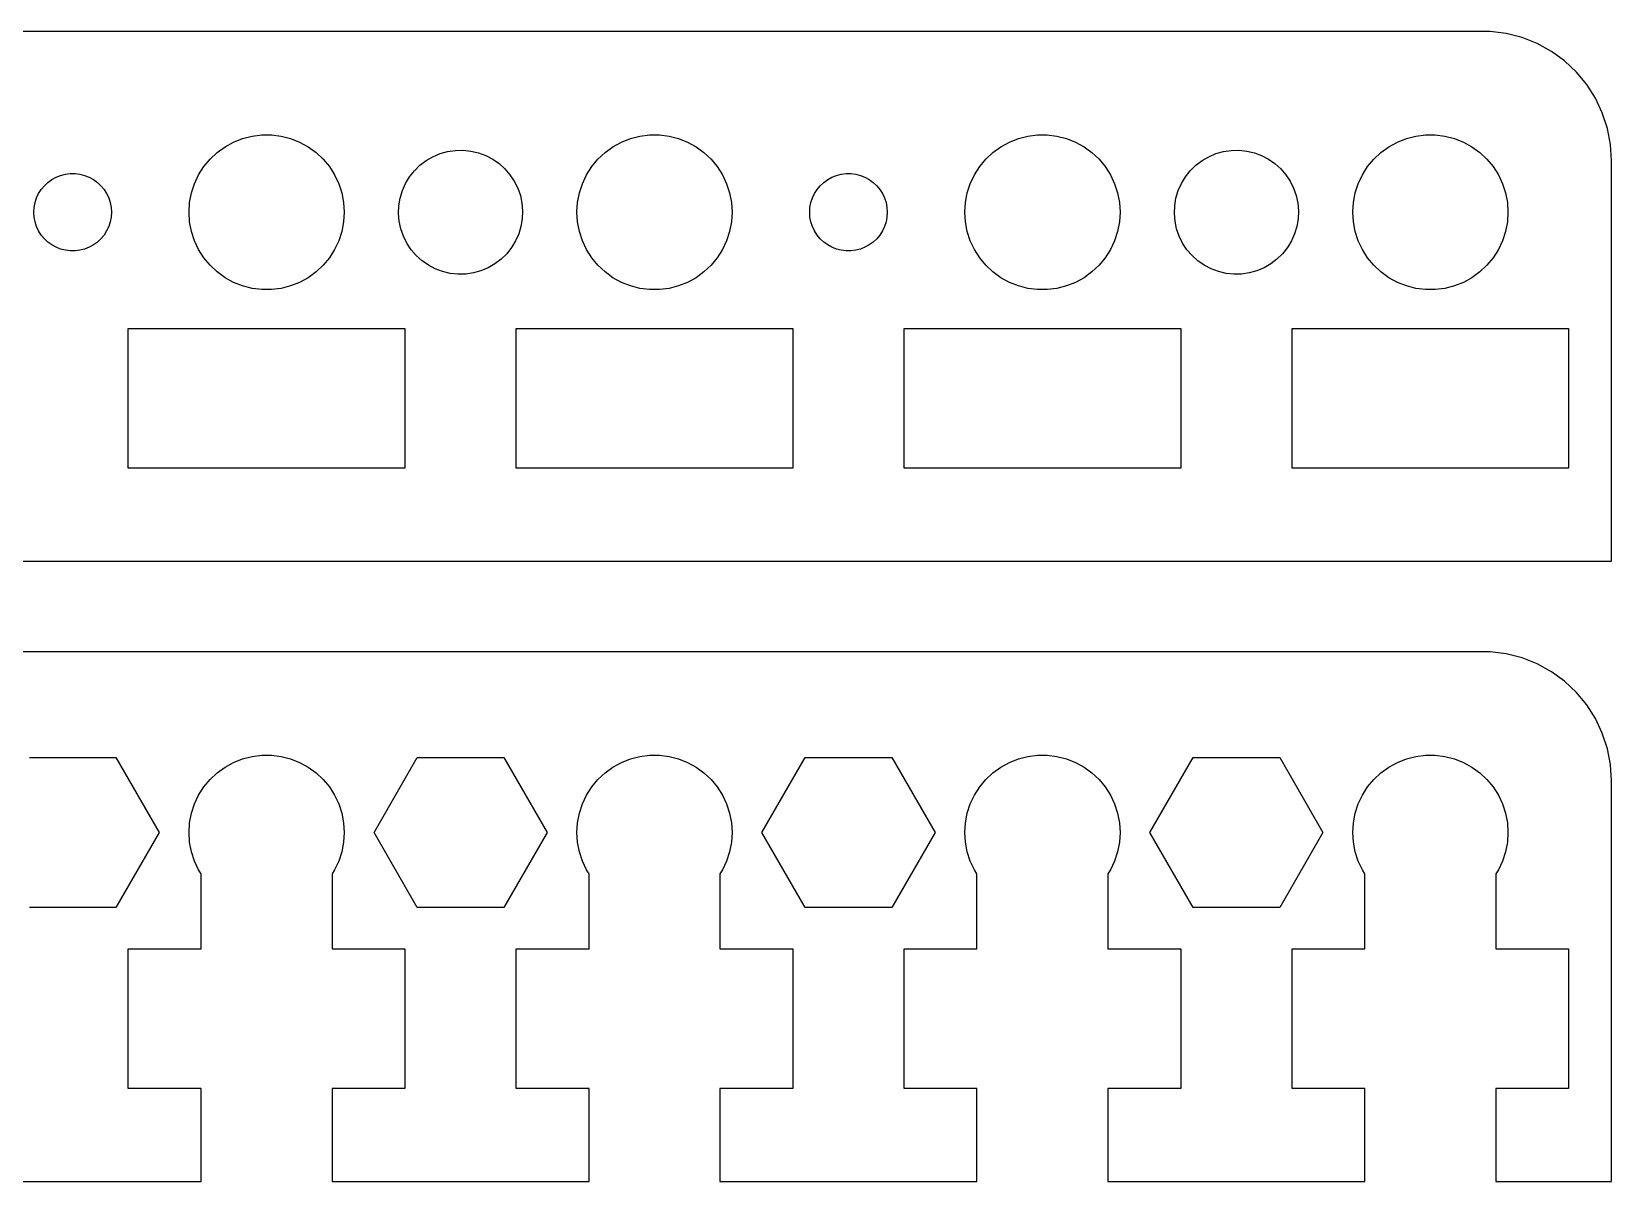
# Model space of a CAD drawing. Header units: metres. Extents: x -60 to 60, y 0 to 92.
# Drawn here: x -1.6 to 59.5, y 48 to 92.5 of the extents above; entities that cross this region are included whole.
import ezdxf

# ---------------------------------------------------------------- set-up
doc = ezdxf.new("R2010")
doc.units = ezdxf.units.M

msp = doc.modelspace()

# ---------------------------------------------------------------- linework, layer by layer
for p, q in [((54.8139, 92.4901), (-54.8139, 92.4901)), ((55.4369, 92.4114), (54.8139, 92.4901)), ((56.0451, 92.2553), (55.4369, 92.4114)), ((56.6289, 92.0241), (56.0451, 92.2553)), ((57.1791, 91.7216), (56.6289, 92.0241)), ((57.6871, 91.3526), (57.1791, 91.7216)), ((58.1448, 90.9227), (57.6871, 91.3526)), ((58.5451, 90.4389), (58.1448, 90.9227)), ((58.8815, 89.9088), (58.5451, 90.4389)), ((59.1489, 89.3406), (58.8815, 89.9088)), ((59.3429, 88.7434), (59.1489, 89.3406)), ((59.4606, 88.1267), (59.3429, 88.7434)), ((5.58772, 87.8115), (5.89252, 88.033)), ((5.89252, 88.033), (6.22266, 88.2145)), ((6.22266, 88.2145), (6.57294, 88.3532)), ((6.57294, 88.3532), (6.93785, 88.4469)), ((6.93785, 88.4469), (7.31161, 88.4941)), ((7.31161, 88.4941), (7.68837, 88.4941)), ((7.68837, 88.4941), (8.06213, 88.4469)), ((8.06213, 88.4469), (8.42705, 88.3532)), ((8.42705, 88.3532), (8.77733, 88.2145)), ((8.77733, 88.2145), (9.10747, 88.033)), ((9.10747, 88.033), (9.41226, 87.8115)), ((20.5877, 87.8115), (20.8925, 88.033)), ((20.8925, 88.033), (21.2227, 88.2145)), ((21.2227, 88.2145), (21.5729, 88.3532)), ((21.5729, 88.3532), (21.9379, 88.4469)), ((21.9379, 88.4469), (22.3116, 88.4941)), ((22.3116, 88.4941), (22.6884, 88.4941)), ((22.6884, 88.4941), (23.0621, 88.4469)), ((23.0621, 88.4469), (23.427, 88.3532)), ((23.427, 88.3532), (23.7773, 88.2145)), ((23.7773, 88.2145), (24.1075, 88.033)), ((24.1075, 88.033), (24.4123, 87.8115)), ((35.5877, 87.8115), (35.8925, 88.033)), ((35.8925, 88.033), (36.2227, 88.2145)), ((36.2227, 88.2145), (36.5729, 88.3532)), ((36.5729, 88.3532), (36.9379, 88.4469)), ((36.9379, 88.4469), (37.3116, 88.4941)), ((37.3116, 88.4941), (37.6884, 88.4941)), ((37.6884, 88.4941), (38.0621, 88.4469)), ((38.0621, 88.4469), (38.427, 88.3532)), ((38.427, 88.3532), (38.7773, 88.2145)), ((38.7773, 88.2145), (39.1075, 88.033)), ((39.1075, 88.033), (39.4123, 87.8115)), ((50.5877, 87.8115), (50.8925, 88.033)), ((50.8925, 88.033), (51.2227, 88.2145)), ((51.2227, 88.2145), (51.5729, 88.3532)), ((51.5729, 88.3532), (51.9379, 88.4469)), ((51.9379, 88.4469), (52.3116, 88.4941)), ((52.3116, 88.4941), (52.6884, 88.4941)), ((52.6884, 88.4941), (53.0621, 88.4469)), ((53.0621, 88.4469), (53.427, 88.3532)), ((53.427, 88.3532), (53.7773, 88.2145)), ((53.7773, 88.2145), (54.1075, 88.033)), ((54.1075, 88.033), (54.4123, 87.8115)), ((59.5, 87.5), (59.4606, 88.1267)), ((5.07294, 87.2634), (5.31308, 87.5536)), ((5.31308, 87.5536), (5.58772, 87.8115)), ((9.41226, 87.8115), (9.6869, 87.5536)), ((9.6869, 87.5536), (9.92705, 87.2634)), ((13.4318, 87.3168), (13.6719, 87.499)), ((13.6719, 87.499), (13.9329, 87.6497)), ((13.9329, 87.6497), (14.2107, 87.7665)), ((14.2107, 87.7665), (14.501, 87.8475)), ((14.501, 87.8475), (14.7992, 87.8916)), ((14.7992, 87.8916), (15.1005, 87.8979)), ((15.1005, 87.8979), (15.4002, 87.8664)), ((15.4002, 87.8664), (15.6937, 87.7976)), ((15.6937, 87.7976), (15.9762, 87.6925)), ((15.9762, 87.6925), (16.2433, 87.5529)), ((16.2433, 87.5529), (16.4908, 87.3809)), ((16.4908, 87.3809), (16.7147, 87.1792)), ((20.0729, 87.2634), (20.3131, 87.5536)), ((20.3131, 87.5536), (20.5877, 87.8115)), ((24.4123, 87.8115), (24.6869, 87.5536)), ((24.6869, 87.5536), (24.927, 87.2634)), ((35.0729, 87.2634), (35.3131, 87.5536)), ((35.3131, 87.5536), (35.5877, 87.8115)), ((39.4123, 87.8115), (39.6869, 87.5536)), ((39.6869, 87.5536), (39.927, 87.2634)), ((43.4318, 87.3168), (43.6719, 87.499)), ((43.6719, 87.499), (43.9329, 87.6497)), ((43.9329, 87.6497), (44.2107, 87.7665)), ((44.2107, 87.7665), (44.501, 87.8475)), ((44.501, 87.8475), (44.7992, 87.8916)), ((44.7992, 87.8916), (45.1005, 87.8979)), ((45.1005, 87.8979), (45.4002, 87.8664)), ((45.4002, 87.8664), (45.6937, 87.7976)), ((45.6937, 87.7976), (45.9762, 87.6925)), ((45.9762, 87.6925), (46.2433, 87.5529)), ((46.2433, 87.5529), (46.4908, 87.3809)), ((46.4908, 87.3809), (46.7147, 87.1792)), ((50.0729, 87.2634), (50.3131, 87.5536)), ((50.3131, 87.5536), (50.5877, 87.8115)), ((54.4123, 87.8115), (54.6869, 87.5536)), ((54.6869, 87.5536), (54.927, 87.2634)), ((59.5, 72), (59.5, 87.5)), ((-0.95613, 86.6558), (-0.80373, 86.7665)), ((-0.80373, 86.7665), (-0.63866, 86.8572)), ((-0.63866, 86.8572), (-0.46352, 86.9266)), ((-0.46352, 86.9266), (-0.28107, 86.9734)), ((-0.28107, 86.9734), (-0.09418, 86.997)), ((-0.09418, 86.997), (0.09418, 86.997)), ((0.09418, 86.997), (0.28107, 86.9734)), ((0.28107, 86.9734), (0.46352, 86.9266)), ((0.46352, 86.9266), (0.63866, 86.8572)), ((0.63866, 86.8572), (0.80373, 86.7665)), ((0.80373, 86.7665), (0.95613, 86.6558)), ((4.71066, 86.6044), (4.87108, 86.9453)), ((4.87108, 86.9453), (5.07294, 87.2634)), ((9.92705, 87.2634), (10.1289, 86.9453)), ((10.1289, 86.9453), (10.2893, 86.6044)), ((12.8731, 86.6119), (13.0292, 86.8697)), ((13.0292, 86.8697), (13.2164, 87.1059)), ((13.2164, 87.1059), (13.4318, 87.3168)), ((16.7147, 87.1792), (16.9117, 86.951)), ((16.9117, 86.951), (17.0785, 86.7)), ((19.7107, 86.6044), (19.8711, 86.9453)), ((19.8711, 86.9453), (20.0729, 87.2634)), ((24.927, 87.2634), (25.1289, 86.9453)), ((25.1289, 86.9453), (25.2893, 86.6044)), ((29.0439, 86.6558), (29.1963, 86.7665)), ((29.1963, 86.7665), (29.3613, 86.8572)), ((29.3613, 86.8572), (29.5365, 86.9266)), ((29.5365, 86.9266), (29.7189, 86.9734)), ((29.7189, 86.9734), (29.9058, 86.997)), ((29.9058, 86.997), (30.0942, 86.997)), ((30.0942, 86.997), (30.2811, 86.9734)), ((30.2811, 86.9734), (30.4635, 86.9266)), ((30.4635, 86.9266), (30.6387, 86.8572)), ((30.6387, 86.8572), (30.8037, 86.7665)), ((30.8037, 86.7665), (30.9561, 86.6558)), ((34.7107, 86.6044), (34.8711, 86.9453)), ((34.8711, 86.9453), (35.0729, 87.2634)), ((39.927, 87.2634), (40.1289, 86.9453)), ((40.1289, 86.9453), (40.2893, 86.6044)), ((42.8731, 86.6119), (43.0292, 86.8697)), ((43.0292, 86.8697), (43.2164, 87.1059)), ((43.2164, 87.1059), (43.4318, 87.3168)), ((46.7147, 87.1792), (46.9117, 86.951)), ((46.9117, 86.951), (47.0785, 86.7)), ((49.7107, 86.6044), (49.8711, 86.9453)), ((49.8711, 86.9453), (50.0729, 87.2634)), ((54.927, 87.2634), (55.1289, 86.9453)), ((55.1289, 86.9453), (55.2893, 86.6044)), ((-1.39465, 86.0522), (-1.31445, 86.2226)), ((-1.31445, 86.2226), (-1.21352, 86.3817)), ((-1.21352, 86.3817), (-1.09344, 86.5268)), ((-1.09344, 86.5268), (-0.95613, 86.6558)), ((0.95613, 86.6558), (1.09344, 86.5268)), ((1.09344, 86.5268), (1.21352, 86.3817)), ((1.21352, 86.3817), (1.31445, 86.2226)), ((1.31445, 86.2226), (1.39465, 86.0522)), ((4.52365, 85.876), (4.59424, 86.2461)), ((4.59424, 86.2461), (4.71066, 86.6044)), ((10.2893, 86.6044), (10.4057, 86.2461)), ((10.4057, 86.2461), (10.4763, 85.876)), ((12.6634, 86.048), (12.7505, 86.3366)), ((12.7505, 86.3366), (12.8731, 86.6119)), ((17.0785, 86.7), (17.2125, 86.43)), ((17.2125, 86.43), (17.3116, 86.1454)), ((17.3116, 86.1454), (17.3743, 85.8506)), ((19.5237, 85.876), (19.5942, 86.2461)), ((19.5942, 86.2461), (19.7107, 86.6044)), ((25.2893, 86.6044), (25.4057, 86.2461)), ((25.4057, 86.2461), (25.4763, 85.876)), ((28.6053, 86.0522), (28.6855, 86.2226)), ((28.6855, 86.2226), (28.7865, 86.3817)), ((28.7865, 86.3817), (28.9065, 86.5268)), ((28.9065, 86.5268), (29.0439, 86.6558)), ((30.9561, 86.6558), (31.0934, 86.5268)), ((31.0934, 86.5268), (31.2135, 86.3817)), ((31.2135, 86.3817), (31.3145, 86.2226)), ((31.3145, 86.2226), (31.3947, 86.0522)), ((34.5237, 85.876), (34.5942, 86.2461)), ((34.5942, 86.2461), (34.7107, 86.6044)), ((40.2893, 86.6044), (40.4057, 86.2461)), ((40.4057, 86.2461), (40.4763, 85.876)), ((42.6634, 86.048), (42.7505, 86.3366)), ((42.7505, 86.3366), (42.8731, 86.6119)), ((47.0785, 86.7), (47.2125, 86.43)), ((47.2125, 86.43), (47.3116, 86.1454)), ((47.3116, 86.1454), (47.3743, 85.8506)), ((49.5237, 85.876), (49.5942, 86.2461)), ((49.5942, 86.2461), (49.7107, 86.6044)), ((55.2893, 86.6044), (55.4057, 86.2461)), ((55.4057, 86.2461), (55.4763, 85.876)), ((-1.5, 85.5), (-1.48816, 85.688)), ((-1.48816, 85.688), (-1.45287, 85.873)), ((-1.45287, 85.873), (-1.39465, 86.0522)), ((1.39465, 86.0522), (1.45287, 85.873)), ((1.45287, 85.873), (1.48816, 85.688)), ((1.48816, 85.688), (1.5, 85.5)), ((4.5, 85.5), (4.52365, 85.876)), ((10.4763, 85.876), (10.5, 85.5)), ((12.6005, 85.4497), (12.6131, 85.7509)), ((12.6131, 85.7509), (12.6634, 86.048)), ((17.3743, 85.8506), (17.3995, 85.5502)), ((17.3995, 85.5502), (17.3868, 85.2491)), ((19.5, 85.5), (19.5237, 85.876)), ((25.4763, 85.876), (25.5, 85.5)), ((28.5, 85.5), (28.5118, 85.688)), ((28.5118, 85.688), (28.5471, 85.873)), ((28.5471, 85.873), (28.6053, 86.0522)), ((31.3947, 86.0522), (31.4529, 85.873)), ((31.4529, 85.873), (31.4882, 85.688)), ((31.4882, 85.688), (31.5, 85.5)), ((34.5, 85.5), (34.5237, 85.876)), ((40.4763, 85.876), (40.5, 85.5)), ((42.6005, 85.4497), (42.6131, 85.7509)), ((42.6131, 85.7509), (42.6634, 86.048)), ((47.3743, 85.8506), (47.3995, 85.5502)), ((47.3995, 85.5502), (47.3868, 85.2491)), ((49.5, 85.5), (49.5237, 85.876)), ((55.4763, 85.876), (55.5, 85.5)), ((-1.48816, 85.312), (-1.5, 85.5)), ((-1.45287, 85.127), (-1.48816, 85.312)), ((-1.39465, 84.9478), (-1.45287, 85.127)), ((-1.31445, 84.7774), (-1.39465, 84.9478)), ((1.39465, 84.9478), (1.31445, 84.7774)), ((1.45287, 85.127), (1.39465, 84.9478)), ((1.48816, 85.312), (1.45287, 85.127)), ((1.5, 85.5), (1.48816, 85.312)), ((4.52365, 85.124), (4.5, 85.5)), ((4.59424, 84.7539), (4.52365, 85.124)), ((10.4763, 85.124), (10.4057, 84.7539)), ((10.5, 85.5), (10.4763, 85.124)), ((12.6257, 85.1494), (12.6005, 85.4497)), ((12.6884, 84.8546), (12.6257, 85.1494)), ((17.3366, 84.952), (17.2495, 84.6634)), ((17.3868, 85.2491), (17.3366, 84.952)), ((19.5237, 85.124), (19.5, 85.5)), ((19.5942, 84.7539), (19.5237, 85.124)), ((25.4763, 85.124), (25.4057, 84.7539)), ((25.5, 85.5), (25.4763, 85.124)), ((28.5118, 85.312), (28.5, 85.5)), ((28.5471, 85.127), (28.5118, 85.312)), ((28.6053, 84.9478), (28.5471, 85.127)), ((28.6855, 84.7774), (28.6053, 84.9478)), ((31.3947, 84.9478), (31.3145, 84.7774)), ((31.4529, 85.127), (31.3947, 84.9478)), ((31.4882, 85.312), (31.4529, 85.127)), ((31.5, 85.5), (31.4882, 85.312)), ((34.5237, 85.124), (34.5, 85.5)), ((34.5942, 84.7539), (34.5237, 85.124)), ((40.4763, 85.124), (40.4057, 84.7539)), ((40.5, 85.5), (40.4763, 85.124)), ((42.6257, 85.1494), (42.6005, 85.4497)), ((42.6884, 84.8546), (42.6257, 85.1494)), ((47.3366, 84.952), (47.2495, 84.6634)), ((47.3868, 85.2491), (47.3366, 84.952)), ((49.5237, 85.124), (49.5, 85.5)), ((49.5942, 84.7539), (49.5237, 85.124)), ((55.4763, 85.124), (55.4057, 84.7539)), ((55.5, 85.5), (55.4763, 85.124)), ((-1.21352, 84.6183), (-1.31445, 84.7774)), ((-1.09344, 84.4732), (-1.21352, 84.6183)), ((-0.95613, 84.3442), (-1.09344, 84.4732)), ((-0.80373, 84.2335), (-0.95613, 84.3442)), ((0.95613, 84.3442), (0.80373, 84.2335)), ((1.09344, 84.4732), (0.95613, 84.3442)), ((1.21352, 84.6183), (1.09344, 84.4732)), ((1.31445, 84.7774), (1.21352, 84.6183)), ((4.71066, 84.3956), (4.59424, 84.7539)), ((4.87108, 84.0547), (4.71066, 84.3956)), ((10.2893, 84.3956), (10.1289, 84.0547)), ((10.4057, 84.7539), (10.2893, 84.3956)), ((12.7875, 84.57), (12.6884, 84.8546)), ((12.9215, 84.3), (12.7875, 84.57)), ((13.0883, 84.049), (12.9215, 84.3)), ((17.1269, 84.3881), (16.9707, 84.1303)), ((17.2495, 84.6634), (17.1269, 84.3881)), ((19.7107, 84.3956), (19.5942, 84.7539)), ((19.8711, 84.0547), (19.7107, 84.3956)), ((25.2893, 84.3956), (25.1289, 84.0547)), ((25.4057, 84.7539), (25.2893, 84.3956)), ((28.7865, 84.6183), (28.6855, 84.7774)), ((28.9065, 84.4732), (28.7865, 84.6183)), ((29.0439, 84.3442), (28.9065, 84.4732)), ((29.1963, 84.2335), (29.0439, 84.3442)), ((30.9561, 84.3442), (30.8037, 84.2335)), ((31.0934, 84.4732), (30.9561, 84.3442)), ((31.2135, 84.6183), (31.0934, 84.4732)), ((31.3145, 84.7774), (31.2135, 84.6183)), ((34.7107, 84.3956), (34.5942, 84.7539)), ((34.8711, 84.0547), (34.7107, 84.3956)), ((40.2893, 84.3956), (40.1289, 84.0547)), ((40.4057, 84.7539), (40.2893, 84.3956)), ((42.7875, 84.57), (42.6884, 84.8546)), ((42.9215, 84.3), (42.7875, 84.57)), ((43.0883, 84.049), (42.9215, 84.3)), ((47.1269, 84.3881), (46.9707, 84.1303)), ((47.2495, 84.6634), (47.1269, 84.3881)), ((49.7107, 84.3956), (49.5942, 84.7539)), ((49.8711, 84.0547), (49.7107, 84.3956)), ((55.2893, 84.3956), (55.1289, 84.0547)), ((55.4057, 84.7539), (55.2893, 84.3956)), ((-0.63866, 84.1427), (-0.80373, 84.2335)), ((-0.46352, 84.0734), (-0.63866, 84.1427)), ((-0.28107, 84.0266), (-0.46352, 84.0734)), ((-0.09418, 84.0029), (-0.28107, 84.0266)), ((0.09418, 84.0029), (-0.09418, 84.0029)), ((0.28107, 84.0266), (0.09418, 84.0029)), ((0.46352, 84.0734), (0.28107, 84.0266)), ((0.63866, 84.1427), (0.46352, 84.0734)), ((0.80373, 84.2335), (0.63866, 84.1427)), ((5.07294, 83.7366), (4.87108, 84.0547)), ((5.31308, 83.4464), (5.07294, 83.7366)), ((9.92705, 83.7366), (9.6869, 83.4464)), ((10.1289, 84.0547), (9.92705, 83.7366)), ((13.2853, 83.8208), (13.0883, 84.049)), ((13.5092, 83.6191), (13.2853, 83.8208)), ((16.7835, 83.8941), (16.5682, 83.6832)), ((16.9707, 84.1303), (16.7835, 83.8941)), ((20.0729, 83.7366), (19.8711, 84.0547)), ((20.3131, 83.4464), (20.0729, 83.7366)), ((24.927, 83.7366), (24.6869, 83.4464)), ((25.1289, 84.0547), (24.927, 83.7366)), ((29.3613, 84.1427), (29.1963, 84.2335)), ((29.5365, 84.0734), (29.3613, 84.1427)), ((29.7189, 84.0266), (29.5365, 84.0734)), ((29.9058, 84.0029), (29.7189, 84.0266)), ((30.0942, 84.0029), (29.9058, 84.0029)), ((30.2811, 84.0266), (30.0942, 84.0029)), ((30.4635, 84.0734), (30.2811, 84.0266)), ((30.6387, 84.1427), (30.4635, 84.0734)), ((30.8037, 84.2335), (30.6387, 84.1427)), ((35.0729, 83.7366), (34.8711, 84.0547)), ((35.3131, 83.4464), (35.0729, 83.7366)), ((39.927, 83.7366), (39.6869, 83.4464)), ((40.1289, 84.0547), (39.927, 83.7366)), ((43.2853, 83.8208), (43.0883, 84.049)), ((43.5092, 83.6191), (43.2853, 83.8208)), ((46.7835, 83.8941), (46.5682, 83.6832)), ((46.9707, 84.1303), (46.7835, 83.8941)), ((50.0729, 83.7366), (49.8711, 84.0547)), ((50.3131, 83.4464), (50.0729, 83.7366)), ((54.927, 83.7366), (54.6869, 83.4464)), ((55.1289, 84.0547), (54.927, 83.7366)), ((5.58772, 83.1884), (5.31308, 83.4464)), ((5.89252, 82.967), (5.58772, 83.1884)), ((9.41226, 83.1884), (9.10747, 82.967)), ((9.6869, 83.4464), (9.41226, 83.1884)), ((13.7567, 83.4471), (13.5092, 83.6191)), ((14.0238, 83.3075), (13.7567, 83.4471)), ((14.3063, 83.2024), (14.0238, 83.3075)), ((14.5997, 83.1336), (14.3063, 83.2024)), ((14.8995, 83.1021), (14.5997, 83.1336)), ((15.2008, 83.1084), (14.8995, 83.1021)), ((15.499, 83.1524), (15.2008, 83.1084)), ((15.7893, 83.2335), (15.499, 83.1524)), ((16.0671, 83.3503), (15.7893, 83.2335)), ((16.3281, 83.501), (16.0671, 83.3503)), ((16.5682, 83.6832), (16.3281, 83.501)), ((20.5877, 83.1884), (20.3131, 83.4464)), ((20.8925, 82.967), (20.5877, 83.1884)), ((24.4123, 83.1884), (24.1075, 82.967)), ((24.6869, 83.4464), (24.4123, 83.1884)), ((35.5877, 83.1884), (35.3131, 83.4464)), ((35.8925, 82.967), (35.5877, 83.1884)), ((39.4123, 83.1884), (39.1075, 82.967)), ((39.6869, 83.4464), (39.4123, 83.1884)), ((43.7567, 83.4471), (43.5092, 83.6191)), ((44.0238, 83.3075), (43.7567, 83.4471)), ((44.3063, 83.2024), (44.0238, 83.3075)), ((44.5997, 83.1336), (44.3063, 83.2024)), ((44.8995, 83.1021), (44.5997, 83.1336)), ((45.2008, 83.1084), (44.8995, 83.1021)), ((45.499, 83.1524), (45.2008, 83.1084)), ((45.7893, 83.2335), (45.499, 83.1524)), ((46.0671, 83.3503), (45.7893, 83.2335)), ((46.3281, 83.501), (46.0671, 83.3503)), ((46.5682, 83.6832), (46.3281, 83.501)), ((50.5877, 83.1884), (50.3131, 83.4464)), ((50.8925, 82.967), (50.5877, 83.1884)), ((54.4123, 83.1884), (54.1075, 82.967)), ((54.6869, 83.4464), (54.4123, 83.1884)), ((6.22266, 82.7855), (5.89252, 82.967)), ((6.57294, 82.6468), (6.22266, 82.7855)), ((6.93785, 82.5531), (6.57294, 82.6468)), ((7.31161, 82.5059), (6.93785, 82.5531)), ((7.68837, 82.5059), (7.31161, 82.5059)), ((8.06213, 82.5531), (7.68837, 82.5059)), ((8.42705, 82.6468), (8.06213, 82.5531)), ((8.77733, 82.7855), (8.42705, 82.6468)), ((9.10747, 82.967), (8.77733, 82.7855)), ((21.2227, 82.7855), (20.8925, 82.967)), ((21.5729, 82.6468), (21.2227, 82.7855)), ((21.9379, 82.5531), (21.5729, 82.6468)), ((22.3116, 82.5059), (21.9379, 82.5531)), ((22.6884, 82.5059), (22.3116, 82.5059)), ((23.0621, 82.5531), (22.6884, 82.5059)), ((23.427, 82.6468), (23.0621, 82.5531)), ((23.7773, 82.7855), (23.427, 82.6468)), ((24.1075, 82.967), (23.7773, 82.7855)), ((36.2227, 82.7855), (35.8925, 82.967)), ((36.5729, 82.6468), (36.2227, 82.7855)), ((36.9379, 82.5531), (36.5729, 82.6468)), ((37.3116, 82.5059), (36.9379, 82.5531)), ((37.6884, 82.5059), (37.3116, 82.5059)), ((38.0621, 82.5531), (37.6884, 82.5059)), ((38.427, 82.6468), (38.0621, 82.5531)), ((38.7773, 82.7855), (38.427, 82.6468)), ((39.1075, 82.967), (38.7773, 82.7855)), ((51.2227, 82.7855), (50.8925, 82.967)), ((51.5729, 82.6468), (51.2227, 82.7855)), ((51.9379, 82.5531), (51.5729, 82.6468)), ((52.3116, 82.5059), (51.9379, 82.5531)), ((52.6884, 82.5059), (52.3116, 82.5059)), ((53.0621, 82.5531), (52.6884, 82.5059)), ((53.427, 82.6468), (53.0621, 82.5531)), ((53.7773, 82.7855), (53.427, 82.6468)), ((54.1075, 82.967), (53.7773, 82.7855)), ((2.15337, 75.6), (2.15337, 81)), ((2.15337, 81), (12.8466, 81)), ((12.8466, 81), (12.8466, 75.6)), ((17.1534, 75.6), (17.1534, 81)), ((17.1534, 81), (27.8466, 81)), ((27.8466, 81), (27.8466, 75.6)), ((32.1534, 75.6), (32.1534, 81)), ((32.1534, 81), (42.8466, 81)), ((42.8466, 81), (42.8466, 75.6)), ((47.1534, 75.6), (47.1534, 81)), ((47.1534, 81), (57.8466, 81)), ((57.8466, 81), (57.8466, 75.6)), ((12.8466, 75.6), (2.15337, 75.6)), ((27.8466, 75.6), (17.1534, 75.6)), ((42.8466, 75.6), (32.1534, 75.6)), ((57.8466, 75.6), (47.1534, 75.6)), ((-59.5, 72), (59.5, 72)), ((54.8139, 68.4901), (-54.8139, 68.4901)), ((55.4369, 68.4114), (54.8139, 68.4901)), ((56.0451, 68.2553), (55.4369, 68.4114)), ((56.6289, 68.0241), (56.0451, 68.2553)), ((57.1791, 67.7216), (56.6289, 68.0241)), ((57.6871, 67.3526), (57.1791, 67.7216)), ((58.1448, 66.9227), (57.6871, 67.3526)), ((58.5451, 66.4389), (58.1448, 66.9227)), ((58.8815, 65.9088), (58.5451, 66.4389)), ((59.1489, 65.3406), (58.8815, 65.9088)), ((59.3429, 64.7434), (59.1489, 65.3406)), ((-1.67328, 64.3982), (1.67329, 64.3982)), ((1.67329, 64.3982), (3.34657, 61.5)), ((5.89252, 64.033), (6.22266, 64.2145)), ((6.22266, 64.2145), (6.57294, 64.3532)), ((6.57294, 64.3532), (6.93785, 64.4469)), ((6.93785, 64.4469), (7.31161, 64.4941)), ((7.31161, 64.4941), (7.68837, 64.4941)), ((7.68837, 64.4941), (8.06213, 64.4469)), ((8.06213, 64.4469), (8.42705, 64.3532)), ((8.42705, 64.3532), (8.77733, 64.2145)), ((8.77733, 64.2145), (9.10747, 64.033)), ((11.6534, 61.5), (13.3267, 64.3982)), ((13.3267, 64.3982), (16.6733, 64.3982)), ((16.6733, 64.3982), (18.3466, 61.5)), ((20.8925, 64.033), (21.2227, 64.2145)), ((21.2227, 64.2145), (21.5729, 64.3532)), ((21.5729, 64.3532), (21.9379, 64.4469)), ((21.9379, 64.4469), (22.3116, 64.4941)), ((22.3116, 64.4941), (22.6884, 64.4941)), ((22.6884, 64.4941), (23.0621, 64.4469)), ((23.0621, 64.4469), (23.427, 64.3532)), ((23.427, 64.3532), (23.7773, 64.2145)), ((23.7773, 64.2145), (24.1075, 64.033)), ((26.6534, 61.5), (28.3267, 64.3982)), ((28.3267, 64.3982), (31.6733, 64.3982)), ((31.6733, 64.3982), (33.3466, 61.5)), ((35.8925, 64.033), (36.2227, 64.2145)), ((36.2227, 64.2145), (36.5729, 64.3532)), ((36.5729, 64.3532), (36.9379, 64.4469)), ((36.9379, 64.4469), (37.3116, 64.4941)), ((37.3116, 64.4941), (37.6884, 64.4941)), ((37.6884, 64.4941), (38.0621, 64.4469)), ((38.0621, 64.4469), (38.427, 64.3532)), ((38.427, 64.3532), (38.7773, 64.2145)), ((38.7773, 64.2145), (39.1075, 64.033)), ((41.6534, 61.5), (43.3267, 64.3982)), ((43.3267, 64.3982), (46.6733, 64.3982)), ((46.6733, 64.3982), (48.3466, 61.5)), ((50.8925, 64.033), (51.2227, 64.2145)), ((51.2227, 64.2145), (51.5729, 64.3532)), ((51.5729, 64.3532), (51.9379, 64.4469)), ((51.9379, 64.4469), (52.3116, 64.4941)), ((52.3116, 64.4941), (52.6884, 64.4941)), ((52.6884, 64.4941), (53.0621, 64.4469)), ((53.0621, 64.4469), (53.427, 64.3532)), ((53.427, 64.3532), (53.7773, 64.2145)), ((53.7773, 64.2145), (54.1075, 64.033)), ((59.4606, 64.1267), (59.3429, 64.7434)), ((5.07294, 63.2634), (5.31308, 63.5536)), ((5.31308, 63.5536), (5.58772, 63.8115)), ((5.58772, 63.8115), (5.89252, 64.033)), ((9.10747, 64.033), (9.41226, 63.8115)), ((9.41226, 63.8115), (9.6869, 63.5536)), ((9.6869, 63.5536), (9.92705, 63.2634)), ((20.0729, 63.2634), (20.3131, 63.5536)), ((20.3131, 63.5536), (20.5877, 63.8115)), ((20.5877, 63.8115), (20.8925, 64.033)), ((24.1075, 64.033), (24.4123, 63.8115)), ((24.4123, 63.8115), (24.6869, 63.5536)), ((24.6869, 63.5536), (24.927, 63.2634)), ((35.0729, 63.2634), (35.3131, 63.5536)), ((35.3131, 63.5536), (35.5877, 63.8115)), ((35.5877, 63.8115), (35.8925, 64.033)), ((39.1075, 64.033), (39.4123, 63.8115)), ((39.4123, 63.8115), (39.6869, 63.5536)), ((39.6869, 63.5536), (39.927, 63.2634)), ((50.0729, 63.2634), (50.3131, 63.5536)), ((50.3131, 63.5536), (50.5877, 63.8115)), ((50.5877, 63.8115), (50.8925, 64.033)), ((54.1075, 64.033), (54.4123, 63.8115)), ((54.4123, 63.8115), (54.6869, 63.5536)), ((54.6869, 63.5536), (54.927, 63.2634)), ((59.5, 63.5), (59.4606, 64.1267)), ((4.71066, 62.6044), (4.87108, 62.9453)), ((4.87108, 62.9453), (5.07294, 63.2634)), ((9.92705, 63.2634), (10.1289, 62.9453)), ((10.1289, 62.9453), (10.2893, 62.6044)), ((19.7107, 62.6044), (19.8711, 62.9453)), ((19.8711, 62.9453), (20.0729, 63.2634)), ((24.927, 63.2634), (25.1289, 62.9453)), ((25.1289, 62.9453), (25.2893, 62.6044)), ((34.7107, 62.6044), (34.8711, 62.9453)), ((34.8711, 62.9453), (35.0729, 63.2634)), ((39.927, 63.2634), (40.1289, 62.9453)), ((40.1289, 62.9453), (40.2893, 62.6044)), ((49.7107, 62.6044), (49.8711, 62.9453)), ((49.8711, 62.9453), (50.0729, 63.2634)), ((54.927, 63.2634), (55.1289, 62.9453)), ((55.1289, 62.9453), (55.2893, 62.6044)), ((59.5, 48), (59.5, 63.5)), ((4.59424, 62.2461), (4.71066, 62.6044)), ((10.2893, 62.6044), (10.4057, 62.2461)), ((19.5942, 62.2461), (19.7107, 62.6044)), ((25.2893, 62.6044), (25.4057, 62.2461)), ((34.5942, 62.2461), (34.7107, 62.6044)), ((40.2893, 62.6044), (40.4057, 62.2461)), ((49.5942, 62.2461), (49.7107, 62.6044)), ((55.2893, 62.6044), (55.4057, 62.2461)), ((4.5, 61.5), (4.52365, 61.876)), ((4.52365, 61.876), (4.59424, 62.2461)), ((10.4057, 62.2461), (10.4763, 61.876)), ((10.4763, 61.876), (10.5, 61.5)), ((19.5, 61.5), (19.5237, 61.876)), ((19.5237, 61.876), (19.5942, 62.2461)), ((25.4057, 62.2461), (25.4763, 61.876)), ((25.4763, 61.876), (25.5, 61.5)), ((34.5, 61.5), (34.5237, 61.876)), ((34.5237, 61.876), (34.5942, 62.2461)), ((40.4057, 62.2461), (40.4763, 61.876)), ((40.4763, 61.876), (40.5, 61.5)), ((49.5, 61.5), (49.5237, 61.876)), ((49.5237, 61.876), (49.5942, 62.2461)), ((55.4057, 62.2461), (55.4763, 61.876)), ((55.4763, 61.876), (55.5, 61.5)), ((3.34657, 61.5), (1.67328, 58.6018)), ((4.52365, 61.124), (4.5, 61.5)), ((4.59424, 60.7539), (4.52365, 61.124)), ((10.4763, 61.124), (10.4057, 60.7539)), ((10.5, 61.5), (10.4763, 61.124)), ((13.3267, 58.6018), (11.6534, 61.5)), ((18.3466, 61.5), (16.6733, 58.6018)), ((19.5237, 61.124), (19.5, 61.5)), ((19.5942, 60.7539), (19.5237, 61.124)), ((25.4763, 61.124), (25.4057, 60.7539)), ((25.5, 61.5), (25.4763, 61.124)), ((28.3267, 58.6018), (26.6534, 61.5)), ((33.3466, 61.5), (31.6733, 58.6018)), ((34.5237, 61.124), (34.5, 61.5)), ((34.5942, 60.7539), (34.5237, 61.124)), ((40.4763, 61.124), (40.4057, 60.7539)), ((40.5, 61.5), (40.4763, 61.124)), ((43.3267, 58.6018), (41.6534, 61.5)), ((48.3466, 61.5), (46.6733, 58.6018)), ((49.5237, 61.124), (49.5, 61.5)), ((49.5942, 60.7539), (49.5237, 61.124)), ((55.4763, 61.124), (55.4057, 60.7539)), ((55.5, 61.5), (55.4763, 61.124)), ((4.71066, 60.3956), (4.59424, 60.7539)), ((10.4057, 60.7539), (10.2893, 60.3956)), ((19.7107, 60.3956), (19.5942, 60.7539)), ((25.4057, 60.7539), (25.2893, 60.3956)), ((34.7107, 60.3956), (34.5942, 60.7539)), ((40.4057, 60.7539), (40.2893, 60.3956)), ((49.7107, 60.3956), (49.5942, 60.7539)), ((55.4057, 60.7539), (55.2893, 60.3956)), ((4.87108, 60.0547), (4.71066, 60.3956)), ((4.96927, 59.9), (4.87108, 60.0547)), ((4.96927, 57), (4.96927, 59.9)), ((10.1289, 60.0547), (10.0307, 59.9)), ((10.0307, 59.9), (10.0307, 57)), ((10.2893, 60.3956), (10.1289, 60.0547)), ((19.8711, 60.0547), (19.7107, 60.3956)), ((19.9693, 59.9), (19.8711, 60.0547)), ((19.9693, 57), (19.9693, 59.9)), ((25.1289, 60.0547), (25.0307, 59.9)), ((25.0307, 59.9), (25.0307, 57)), ((25.2893, 60.3956), (25.1289, 60.0547)), ((34.8711, 60.0547), (34.7107, 60.3956)), ((34.9693, 59.9), (34.8711, 60.0547)), ((34.9693, 57), (34.9693, 59.9)), ((40.1289, 60.0547), (40.0307, 59.9)), ((40.0307, 59.9), (40.0307, 57)), ((40.2893, 60.3956), (40.1289, 60.0547)), ((49.8711, 60.0547), (49.7107, 60.3956)), ((49.9693, 59.9), (49.8711, 60.0547)), ((49.9693, 57), (49.9693, 59.9)), ((55.1289, 60.0547), (55.0307, 59.9)), ((55.0307, 59.9), (55.0307, 57)), ((55.2893, 60.3956), (55.1289, 60.0547)), ((1.67328, 58.6018), (-1.67329, 58.6018)), ((16.6733, 58.6018), (13.3267, 58.6018)), ((31.6733, 58.6018), (28.3267, 58.6018)), ((46.6733, 58.6018), (43.3267, 58.6018)), ((2.15337, 51.6), (2.15337, 57)), ((2.15337, 57), (4.96927, 57)), ((10.0307, 57), (12.8466, 57)), ((12.8466, 57), (12.8466, 51.6)), ((17.1534, 51.6), (17.1534, 57)), ((17.1534, 57), (19.9693, 57)), ((25.0307, 57), (27.8466, 57)), ((27.8466, 57), (27.8466, 51.6)), ((32.1534, 51.6), (32.1534, 57)), ((32.1534, 57), (34.9693, 57)), ((40.0307, 57), (42.8466, 57)), ((42.8466, 57), (42.8466, 51.6)), ((47.1534, 51.6), (47.1534, 57)), ((47.1534, 57), (49.9693, 57)), ((55.0307, 57), (57.8466, 57)), ((57.8466, 57), (57.8466, 51.6)), ((4.96927, 51.6), (2.15337, 51.6)), ((4.96927, 48), (4.96927, 51.6)), ((12.8466, 51.6), (10.0307, 51.6)), ((10.0307, 51.6), (10.0307, 48)), ((19.9693, 51.6), (17.1534, 51.6)), ((19.9693, 48), (19.9693, 51.6)), ((27.8466, 51.6), (25.0307, 51.6)), ((25.0307, 51.6), (25.0307, 48)), ((34.9693, 51.6), (32.1534, 51.6)), ((34.9693, 48), (34.9693, 51.6)), ((42.8466, 51.6), (40.0307, 51.6)), ((40.0307, 51.6), (40.0307, 48)), ((49.9693, 51.6), (47.1534, 51.6)), ((49.9693, 48), (49.9693, 51.6)), ((57.8466, 51.6), (55.0307, 51.6)), ((55.0307, 51.6), (55.0307, 48)), ((-4.96927, 48), (4.96927, 48)), ((10.0307, 48), (19.9693, 48)), ((25.0307, 48), (34.9693, 48)), ((40.0307, 48), (49.9693, 48)), ((55.0307, 48), (59.5, 48))]:
    msp.add_line(p, q)

doc.saveas('drawing.dxf')
